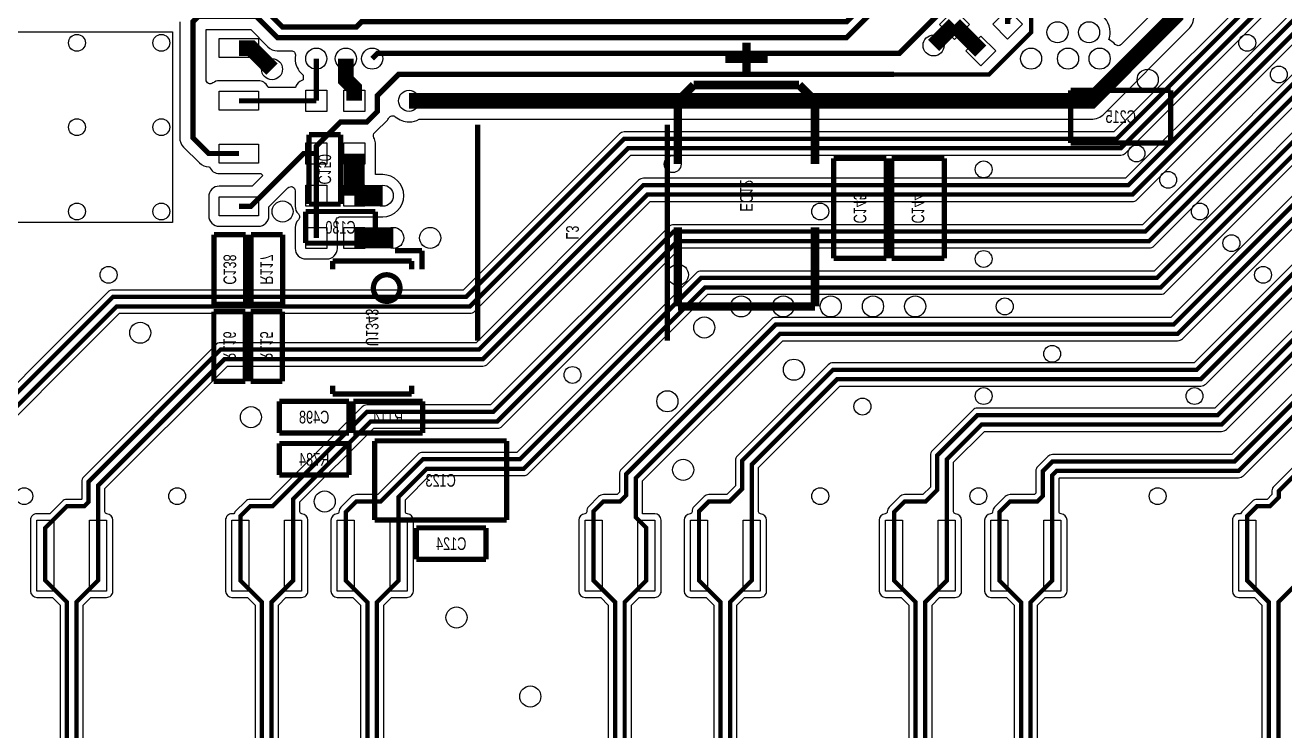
# Model space of a CAD drawing. Extents: x 208 to 378, y -7 to 113.
# Drawn here: x 223.8 to 254.14, y 36.64 to 53.64 of the extents above; entities that cross this region are included whole.
import ezdxf
from ezdxf.enums import TextEntityAlignment as Align

# ---------------------------------------------------------------- set-up
doc = ezdxf.new("R2010")
doc.units = 0
for name, color, linetype in [('ET_TOP', 80, 'CONTINUOUS'), ('PG_SILKSCREEN_BOTTOM', 142, 'CONTINUOUS'), ('PIN_TOP', 141, 'CONTINUOUS'), ('RD_ASSEMBLY_BOTTOM', 212, 'CONTINUOUS'), ('VC_TOP', 43, 'CONTINUOUS')]:
    doc.layers.add(name, color=color, linetype=linetype)

msp = doc.modelspace()

# ---------------------------------------------------------------- linework, layer by layer
at = {"layer": 'ET_TOP'}
for points, const_width in [([(225.552, 40.859964), (225.552, 42.545), (228.6, 45.593), (234.823, 45.593), (238.7854, 49.5554), (250.4694, 49.5554), (255.3716, 54.4576), (255.3716, 55.3466), (255.651, 55.626), (255.651, 57.917334), (256.159, 58.42508), (256.159, 58.928), (255.924304, 59.162696), (255.924304, 59.640216), (255.604518, 59.960002)], 0.10414), ([(230.251, 40.859964), (230.251, 42.221658), (232.123742, 44.0944), (235.171742, 44.0944), (239.515142, 48.4378), (250.8758, 48.4378), (256.413, 53.975), (256.413, 57.680098), (256.59334, 57.860438), (256.59334, 59.436254), (256.254504, 59.77509), (256.254504, 59.960002)], 0.10414), ([(241.3, 40.859964), (241.3, 43.053), (243.3574, 45.1104), (252.1204, 45.1104), (259.9436, 52.9336), (259.9436, 54.7624), (257.8862, 56.8198), (257.8862, 59.424062), (257.619246, 59.691016), (257.610102, 59.691016), (257.554476, 59.746642), (257.554476, 59.960002)], 0.10414), ([(248.454672, 59.310016), (248.454672, 59.097672), (248.332244, 58.975244), (248.324116, 58.975244), (248.139458, 58.790586), (248.139458, 58.274458), (243.586, 53.721), (231.902, 53.721), (231.775, 53.594), (229.997, 53.594), (229.489, 54.102), (221.361, 54.102), (221.144084, 53.885084), (221.144084, 53.086)], 0.127), ([(255.604518, 59.310016), (255.604518, 59.15914), (255.9304, 58.833258), (255.9304, 58.519822), (255.4224, 58.012076), (255.4224, 55.720742), (255.143, 55.441342), (255.143, 54.552342), (250.374658, 49.784), (238.690658, 49.784), (234.728258, 45.8216), (228.505258, 45.8216), (225.3234, 42.639742), (225.3234, 42.15384), (225.21926, 42.0497), (224.8027, 42.0497), (224.282, 41.529), (224.282, 40.859964)], 0.10414), ([(256.254504, 59.310016), (256.36474, 59.200034), (256.36474, 57.95518), (256.1844, 57.77484), (256.1844, 54.069742), (250.781058, 48.6664), (239.4204, 48.6664), (235.077, 44.323), (232.029, 44.323), (229.7557, 42.0497), (229.218998, 42.0497), (228.981, 41.811702), (228.981, 40.859964)], 0.10414), ([(232.791, 40.859964), (232.791, 42.272458), (233.469942, 42.9514), (235.806742, 42.9514), (240.175542, 47.3202), (251.1552, 47.3202), (257.2766, 53.4416), (257.2766, 58.73496), (256.90449, 59.106816), (256.90449, 59.310016)], 0.10414), ([(240.03, 40.859964), (240.03, 41.926002), (240.267998, 42.164), (240.7666, 42.164), (241.0714, 42.4688), (241.0714, 43.147742), (243.262658, 45.339), (252.025658, 45.339), (259.715, 53.028342), (259.715, 54.667658), (257.6576, 56.725058), (257.6576, 59.207146), (257.554476, 59.310016)], 0.10414), ([(245.999, 40.859964), (245.999, 43.18), (246.8372, 44.0182), (252.621542, 44.0182), (260.985, 52.381658), (260.985, 55.118), (258.519676, 57.583324), (258.519676, 58.995056), (258.204716, 59.310016), (258.204462, 59.310016)], 0.10414), ([(248.539, 40.859964), (248.539, 42.79646), (248.64314, 42.9006), (253.027942, 42.9006), (262.001, 51.873658), (262.001, 55.441342), (259.1816, 58.260742), (259.1816, 58.656474), (259.174742, 58.663078), (259.174742, 58.834528), (258.8133, 59.196224), (258.8133, 59.268868), (258.854702, 59.310016)], 0.10414), ([(228.943916, 50.546), (228.219, 50.546), (227.838, 50.927), (227.838, 53.721), (227.965, 53.848), (229.362, 53.848), (229.87, 53.34), (243.586, 53.34), (248.454672, 58.208672), (248.454672, 58.66003)], 0.127), ([(231.521, 40.859964), (231.521, 41.91), (231.775, 42.164), (232.3592, 42.164), (233.3752, 43.18), (235.712, 43.18), (240.0808, 47.5488), (251.060458, 47.5488), (257.048, 53.536342), (257.048, 58.516774), (256.90449, 58.66003)], 0.10414), ([(258.204462, 58.66003), (258.204716, 58.66003), (258.291076, 58.57367), (258.291076, 57.488836), (260.7564, 55.023258), (260.7564, 52.4764), (252.5268, 44.2468), (246.742458, 44.2468), (245.7704, 43.274742), (245.7704, 42.4434), (245.491, 42.164), (244.983, 42.164), (244.729, 41.91), (244.729, 40.859964)], 0.10414), ([(258.854702, 58.66003), (258.953, 58.561732), (258.953, 58.166), (261.7724, 55.3466), (261.7724, 51.9684), (252.9332, 43.1292), (248.548398, 43.1292), (248.3104, 42.891202), (248.3104, 42.29354), (248.18086, 42.164), (247.523, 42.164), (247.269, 41.91), (247.269, 40.859964)], 0.10414), ([(221.742, 40.859964), (221.742, 41.529), (221.8944, 41.6814), (221.8944, 43.0784), (225.9076, 47.0916), (234.41787, 47.0916), (238.22787, 50.9016), (250.095258, 50.9016), (254, 54.806342), (254, 56.3626), (254.254, 56.6166), (254.6223, 56.6166), (254.72644, 56.72074), (254.72644, 56.84266)], 0.10414), ([(223.012, 40.859964), (223.012, 41.91), (222.758, 42.164), (222.504, 42.164), (222.123, 42.545), (222.123, 42.983658), (226.002342, 46.863), (234.512358, 46.863), (238.322358, 50.673), (250.19, 50.673), (254.2286, 54.7116), (254.2286, 56.267858), (254.348742, 56.388), (254.6223, 56.388), (254.72644, 56.28386), (254.72644, 56.16194)], 0.10414), ([(248.735342, 55.822342), (248.735342, 55.060342), (247.465342, 53.790342), (247.465342, 53.663342)], 0.127), ([(233.045, 51.816), (249.474228, 51.816), (251.5108, 53.852572), (251.5108, 54.737)], 0.381), ([(238.76, 40.859964), (238.76, 41.529), (238.506, 41.783), (238.506, 42.729658), (241.978942, 46.2026), (251.5616, 46.2026), (258.826, 53.467), (258.826, 54.372002), (258.588002, 54.61), (258.16814, 54.61), (258.064, 54.71414), (258.064, 54.83606)], 0.10414), ([(258.064, 54.15534), (258.064, 54.27726), (258.16814, 54.3814), (258.49326, 54.3814), (258.5974, 54.27726), (258.5974, 53.561742), (251.466858, 46.4312), (241.8842, 46.4312), (238.2774, 42.8244), (238.2774, 42.3164), (238.125, 42.164), (237.727998, 42.164), (237.49, 41.926002), (237.49, 40.859964)], 0.10414), ([(246.183658, 53.651658), (245.6815, 53.1495)], 0.381), ([(246.818658, 53.016658), (246.183658, 53.651658)], 0.381), ([(229.743, 52.578), (229.235, 53.086), (228.943916, 53.086)], 0.381), ([(230.8098, 51.816), (230.8098, 52.832)], 0.127), ([(231.7242, 51.816), (231.7242, 52.1208), (231.521, 52.324), (231.521, 52.832)], 0.381), ([(228.943916, 51.816), (230.8098, 51.816)], 0.127), ([(231.7242, 49.53), (231.7242, 50.546)], 0.508), ([(228.943916, 49.276), (229.235, 49.276), (230.505, 50.546), (230.8098, 50.546)], 0.127), ([(230.8098, 50.546), (230.8098, 49.53)], 0.127), ([(232.41, 49.53), (231.7242, 49.53)], 0.508), ([(230.8098, 48.514), (230.8098, 49.53)], 0.127), ([(231.7242, 48.514), (232.664, 48.514)], 0.508), ([(224.282, 40.859964), (224.282, 40.259), (224.8027, 39.7383), (224.8027, 35.1917), (224.282, 34.671), (224.282, 34.070036)], 0.10414), ([(225.552, 40.859964), (225.552, 40.259), (225.0313, 39.7383), (225.0313, 35.1917), (225.552, 34.671), (225.552, 34.070036)], 0.10414), ([(228.981, 40.859964), (228.981, 40.259), (229.5017, 39.7383), (229.5017, 35.1917), (228.981, 34.671), (228.981, 34.070036)], 0.10414), ([(230.251, 40.859964), (230.251, 40.259), (229.7303, 39.7383), (229.7303, 35.1917), (230.251, 34.671), (230.251, 34.070036)], 0.10414), ([(231.521, 40.859964), (231.521, 40.259), (232.0417, 39.7383), (232.0417, 35.1917), (231.521, 34.671), (231.521, 34.070036)], 0.10414), ([(232.791, 40.859964), (232.791, 40.259), (232.2703, 39.7383), (232.2703, 35.1917), (232.791, 34.671), (232.791, 34.070036)], 0.10414), ([(237.49, 40.859964), (237.49, 40.259), (238.0107, 39.7383), (238.0107, 35.1917), (237.49, 34.671), (237.49, 34.070036)], 0.10414), ([(238.76, 40.859964), (238.76, 40.259), (238.2393, 39.7383), (238.2393, 35.1917), (238.76, 34.671), (238.76, 34.070036)], 0.10414), ([(240.03, 40.859964), (240.03, 40.259), (240.5507, 39.7383), (240.5507, 35.1917), (240.03, 34.671), (240.03, 34.070036)], 0.10414), ([(241.3, 40.859964), (241.3, 40.259), (240.7793, 39.7383), (240.7793, 35.1917), (241.3, 34.671), (241.3, 34.070036)], 0.10414), ([(244.729, 40.859964), (244.729, 40.259), (245.2497, 39.7383), (245.2497, 35.1917), (244.729, 34.671), (244.729, 34.070036)], 0.10414), ([(245.999, 40.859964), (245.999, 40.259), (245.4783, 39.7383), (245.4783, 35.1917), (245.999, 34.671), (245.999, 34.070036)], 0.10414), ([(247.269, 40.859964), (247.269, 40.259), (247.7897, 39.7383), (247.7897, 35.1917), (247.269, 34.671), (247.269, 34.070036)], 0.10414), ([(248.539, 40.859964), (248.539, 40.259), (248.0183, 39.7383), (248.0183, 35.1917), (248.539, 34.671), (248.539, 34.070036)], 0.10414), ([(253.238, 40.859964), (253.238, 40.259), (253.7587, 39.7383), (253.7587, 35.1917), (253.238, 34.671), (253.238, 34.070036)], 0.10414), ([(254.508, 40.859964), (254.508, 40.259), (253.9873, 39.7383), (253.9873, 35.1917), (254.508, 34.671), (254.508, 34.070036)], 0.10414)]:
    msp.add_lwpolyline(points, dxfattribs=dict(at, const_width=const_width))
for points, format in [([(232.156, 52.832, 0.127, 0.127, 0), (232.283, 52.959, 0.127, 0.127, 0), (244.856, 52.959, 0.127, 0.127, 0), (248.285, 56.388, 0.127, 0.127, 0), (248.285, 56.896, 0.127, 0.127, 0), (248.972832, 57.583832, 0.127, 0.127, 0), (248.972832, 58.234072, 0.127, 0.127, 0), (249.428, 58.68924, 0.127, 0.127, 0), (249.428, 59.182, 0.1016, 0.1016, 0), (249.428, 59.436, 0.1016, 0.1016, 0), (249.754644, 59.762644, 0.1016, 0.1016, 0), (249.754644, 59.960002, 0.1016, 0.1016, 0)], "xyseb"), ([(259.504688, 59.310016, 0.1016, 0.1016, 0), (259.716524, 59.522106, 0.1016, 0.1016, 0), (259.872988, 59.522106, 0.1016, 0.1016, 0), (259.969, 59.426094, 0.10414, 0.10414, 0), (260.2484, 59.146694, 0.10414, 0.10414, 0), (260.2484, 58.2676, 0.10414, 0.10414, 0), (262.7884, 55.7276, 0.10414, 0.10414, 0), (262.7884, 51.2064, 0.10414, 0.10414, 0), (258.4704, 46.8884, 0.10414, 0.10414, 0), (258.4704, 45.052742, 0.10414, 0.10414, 0), (257.842258, 44.4246, 0.10414, 0.10414, 0), (256.0066, 44.4246, 0.10414, 0.10414, 0), (254, 42.418, 0.10414, 0.10414, 0), (254, 42.2656, 0.10414, 0.10414, 0), (253.7841, 42.0497, 0.10414, 0.10414, 0), (253.475998, 42.0497, 0.10414, 0.10414, 0), (253.238, 41.811702, 0.10414, 0.10414, 0), (253.238, 40.859964, 0.10414, 0.10414, 0)], "xyseb"), ([(230.8098, 50.546, 0.127, 0.127, 0), (230.8098, 50.7238, 0.127, 0.127, 0), (231.394, 51.308, 0.127, 0.127, 0), (232.029, 51.308, 0.127, 0.127, 0), (232.283, 51.562, 0.127, 0.127, 0), (232.283, 51.943, 0.127, 0.127, 0), (232.791, 52.451, 0.127, 0.127, 0), (244.729, 52.451, 0.1016, 0.1016, 0), (247.015, 52.451, 0.1016, 0.1016, 0), (248.031, 53.467, 0.1016, 0.1016, 0), (248.031, 53.848, 0.1016, 0.1016, 0), (249.301, 55.118, 0.1016, 0.1016, 0), (249.301, 56.642, 0.1016, 0.1016, 0), (250.40463, 57.74563, 0.1016, 0.1016, 0), (250.40463, 59.310016, 0.1016, 0.1016, 0)], "xyseb"), ([(253.834392, 54.874922), (250.026678, 51.067208), (238.22787, 51.067208, 0.198958), (238.110776, 51.018694), (234.34929, 47.257208), (225.9076, 47.257208, 0.198958), (225.790506, 47.208694), (221.777306, 43.195494, 0.198958)], "xyb"), ([(222.656908, 35.26028), (222.656908, 39.66972), (222.83928, 39.852092), (223.216978, 39.852092, 0.414701), (223.369632, 40.005), (223.369632, 41.714928, 0.397777), (223.22536, 41.867582, -0.387658), (223.177354, 41.91635, 0.188978), (223.129094, 42.027094), (222.875094, 42.281094, 0.198958), (222.758, 42.329608), (222.57258, 42.329608), (222.288608, 42.61358), (222.288608, 42.915078), (226.070922, 46.697392), (234.512358, 46.697392, 0.198958), (234.629452, 46.745906), (238.390938, 50.507392), (250.19, 50.507392, 0.198958), (250.307094, 50.555906), (254.345694, 54.594506, 0.198958)], "xyb"), ([(254.977392, 54.620922), (250.306078, 49.949608), (238.690658, 49.949608, 0.198958), (238.573564, 49.901094), (234.659678, 45.987208), (228.505258, 45.987208, 0.198958), (228.388164, 45.938694), (225.206306, 42.756836, 0.198958), (225.157792, 42.639742), (225.157792, 42.22242), (225.15068, 42.215308), (224.8027, 42.215308, 0.198958), (224.685606, 42.166794), (224.386648, 41.867836), (224.077022, 41.867836, 0.414701), (223.924368, 41.714928), (223.924368, 40.005, 0.413727), (224.077022, 39.852092), (224.45472, 39.852092), (224.637092, 39.66972), (224.637092, 35.26028)], "xyb"), ([(225.196908, 35.26028), (225.196908, 39.66972), (225.37928, 39.852092), (225.756978, 39.852092, 0.414701), (225.909632, 40.005), (225.909632, 41.714928, 0.397777), (225.76536, 41.867582, -0.396676), (225.717608, 41.918128), (225.717608, 42.47642), (228.66858, 45.427392), (234.823, 45.427392, 0.198958), (234.940094, 45.475906), (238.85398, 49.389792), (250.4694, 49.389792, 0.198958), (250.586494, 49.438306), (255.488694, 54.340506, 0.198958)], "xyb"), ([(256.018792, 54.138322), (250.712478, 48.832008), (239.4204, 48.832008, 0.198958), (239.303306, 48.783494), (235.00842, 44.488608), (232.029, 44.488608, 0.198958), (231.911906, 44.440094), (229.68712, 42.215308), (229.218998, 42.215308, 0.198958), (229.101904, 42.166794), (228.863906, 41.928796, 0.067348), (228.836982, 41.89349), (228.822504, 41.867836), (228.776022, 41.867836, 0.414701), (228.623368, 41.714928), (228.623368, 40.005, 0.413727), (228.776022, 39.852092), (229.15372, 39.852092), (229.336092, 39.66972), (229.336092, 35.26028)], "xyb"), ([(227.519992, 53.721), (227.519992, 50.927, 0.198912), (227.61321, 50.70221), (227.99421, 50.32121, 0.198912), (228.219, 50.227992), (228.235764, 50.227992, 0.31262), (228.474016, 50.062892), (229.413816, 50.062892, 0.031532), (229.44582, 50.064924), (229.470458, 50.068226), (229.524052, 50.014632), (229.268528, 49.759108), (228.474016, 49.759108, 0.414214), (228.219508, 49.5046), (228.219508, 49.0474, 0.414214), (228.474016, 48.792892), (229.413816, 48.792892, 0.414214), (229.668324, 49.0474), (229.668324, 49.259744), (230.12781, 49.71923, -0.668012), (230.301292, 49.647602), (230.301292, 49.276, 0.20129), (230.377492, 49.09439, -0.419707), (230.377492, 48.949356, 0.201116), (230.301292, 48.768), (230.301292, 48.26, 0.414214), (230.5558, 48.005492), (231.0638, 48.005492, 0.414214), (231.318308, 48.26), (231.318308, 48.768, 0.110554), (231.293924, 48.876458, -0.550031), (231.385618, 49.021492), (232.41, 49.021492, 1), (232.41, 50.038508), (232.232708, 50.038508), (232.232708, 50.8, 0.13098), (232.198926, 50.926746, -0.37313), (232.22458, 51.057302, 0.030732), (232.25379, 51.08321), (232.50779, 51.33721, 0.066413), (232.558844, 51.404012, -0.471169), (232.713276, 51.430682, 0.179686), (233.045, 51.307492), (233.045508, 51.307492, 0.126835), (233.29138, 51.370992), (249.474228, 51.370992, 0.198913), (249.78868, 51.501548), (251.825252, 53.53812, 0.198913), (251.955808, 53.852572)], "xyb"), ([(229.895908, 35.26028), (229.895908, 39.66972), (230.07828, 39.852092), (230.455978, 39.852092, 0.414701), (230.608632, 40.005), (230.608632, 41.714928, 0.397777), (230.46436, 41.867582, -0.396676), (230.416608, 41.918128), (230.416608, 42.153078), (232.192322, 43.928792), (235.171742, 43.928792, 0.198958), (235.288836, 43.977306), (239.583722, 48.272192), (250.8758, 48.272192, 0.198958), (250.992894, 48.320706), (256.530094, 53.857906, 0.198958)], "xyb"), ([(256.882392, 53.604922), (250.991878, 47.714408), (240.0808, 47.714408, 0.198958), (239.963706, 47.665894), (235.64342, 43.345608), (233.3752, 43.345608, 0.198958), (233.258106, 43.297094), (232.29062, 42.329608), (231.775, 42.329608, 0.198958), (231.657906, 42.281094), (231.403906, 42.027094, 0.188978), (231.355646, 41.91635, -0.387658), (231.30764, 41.867582, 0.397777), (231.163368, 41.714928), (231.163368, 40.005, 0.413727), (231.316022, 39.852092), (231.69372, 39.852092), (231.876092, 39.66972), (231.876092, 35.26028)], "xyb"), ([(258.431792, 53.630322), (251.398278, 46.596808), (241.8842, 46.596808, 0.198958), (241.767106, 46.548294), (238.160306, 42.941494, 0.198958), (238.111792, 42.8244), (238.111792, 42.38498), (238.05642, 42.329608), (237.727998, 42.329608, 0.198958), (237.610904, 42.281094), (237.372906, 42.043096, 0.198958), (237.324392, 41.926002), (237.324392, 41.918128, -0.396676), (237.27664, 41.867582, 0.397777), (237.132368, 41.714928), (237.132368, 40.005, 0.413727), (237.285022, 39.852092), (237.66272, 39.852092), (237.845092, 39.66972), (237.845092, 35.26028)], "xyb"), ([(232.435908, 35.26028), (232.435908, 39.66972), (232.61828, 39.852092), (232.995978, 39.852092, 0.414701), (233.148632, 40.005), (233.148632, 41.714928, 0.397777), (233.00436, 41.867582, -0.396676), (232.956608, 41.918128), (232.956608, 42.203878), (233.538522, 42.785792), (235.806742, 42.785792, 0.198958), (235.923836, 42.834306), (240.244122, 47.154592), (251.1552, 47.154592, 0.198958), (251.272294, 47.203106), (257.393694, 53.324506, 0.198958)], "xyb"), ([(238.404908, 35.26028), (238.404908, 39.66972), (238.58728, 39.852092), (238.964978, 39.852092, 0.414701), (239.117632, 40.005), (239.117632, 41.714928, 0.413727), (238.964978, 41.867836), (238.671608, 41.867836), (238.671608, 42.661078), (242.047522, 46.036992), (251.5616, 46.036992, 0.198958), (251.678694, 46.085506), (258.943094, 53.349906, 0.198958)], "xyb"), ([(259.549392, 53.096922), (251.957078, 45.504608), (243.262658, 45.504608, 0.198958), (243.145564, 45.456094), (240.954306, 43.264836, 0.198958), (240.905792, 43.147742), (240.905792, 42.53738), (240.69802, 42.329608), (240.267998, 42.329608, 0.198958), (240.150904, 42.281094), (239.912906, 42.043096, 0.198958), (239.864392, 41.926002), (239.864392, 41.918128, -0.396676), (239.81664, 41.867582, 0.397777), (239.672368, 41.714928), (239.672368, 40.005, 0.413727), (239.825022, 39.852092), (240.20272, 39.852092), (240.385092, 39.66972), (240.385092, 35.26028)], "xyb"), ([(240.944908, 35.26028), (240.944908, 39.66972), (241.12728, 39.852092), (241.504978, 39.852092, 0.414701), (241.657632, 40.005), (241.657632, 41.714928, 0.397777), (241.51336, 41.867582, -0.396676), (241.465608, 41.918128), (241.465608, 42.98442), (243.42598, 44.944792), (252.1204, 44.944792, 0.198958), (252.237494, 44.993306), (260.060694, 52.816506, 0.198958)], "xyb"), ([(260.590792, 52.54498), (252.45822, 44.412408), (246.742458, 44.412408, 0.198958), (246.625364, 44.363894), (245.653306, 43.391836, 0.198958), (245.604792, 43.274742), (245.604792, 42.51198), (245.42242, 42.329608), (244.983, 42.329608, 0.198958), (244.865906, 42.281094), (244.611906, 42.027094, 0.188978), (244.563646, 41.91635, -0.387658), (244.51564, 41.867582, 0.397777), (244.371368, 41.714928), (244.371368, 40.005, 0.413727), (244.524022, 39.852092), (244.90172, 39.852092), (245.084092, 39.66972), (245.084092, 35.26028)], "xyb"), ([(245.643908, 35.26028), (245.643908, 39.66972), (245.82628, 39.852092), (246.203978, 39.852092, 0.414701), (246.356632, 40.005), (246.356632, 41.714928, 0.397777), (246.21236, 41.867582, -0.396676), (246.164608, 41.918128), (246.164608, 43.11142), (246.90578, 43.852592), (252.621542, 43.852592, 0.198958), (252.738636, 43.901106), (261.102094, 52.264564, 0.198958)], "xyb"), ([(261.606792, 52.03698), (252.86462, 43.294808), (248.548398, 43.294808, 0.198958), (248.431304, 43.246294), (248.193306, 43.008296, 0.198958), (248.144792, 42.891202), (248.144792, 42.36212), (248.11228, 42.329608), (247.523, 42.329608, 0.198958), (247.405906, 42.281094), (247.151906, 42.027094, 0.188978), (247.103646, 41.91635, -0.387658), (247.05564, 41.867582, 0.397777), (246.911368, 41.714928), (246.911368, 40.005, 0.413727), (247.064022, 39.852092), (247.44172, 39.852092), (247.624092, 39.66972), (247.624092, 35.26028)], "xyb"), ([(248.183908, 35.26028), (248.183908, 39.66972), (248.36628, 39.852092), (248.743978, 39.852092, 0.414701), (248.896632, 40.005), (248.896632, 41.714928, 0.397777), (248.75236, 41.867582, -0.396676), (248.704608, 41.918128), (248.704608, 42.72788), (248.71172, 42.734992), (253.027942, 42.734992, 0.198958), (253.145036, 42.783506), (262.118094, 51.756564, 0.198958)], "xyb"), ([(255.889506, 44.541694), (253.882906, 42.535094, 0.198958), (253.834392, 42.418), (253.834392, 42.33418), (253.71552, 42.215308), (253.475998, 42.215308, 0.198958), (253.358904, 42.166794), (253.120906, 41.928796, 0.067348), (253.093982, 41.89349), (253.079504, 41.867836), (253.033022, 41.867836, 0.414701), (252.880368, 41.714928), (252.880368, 40.005, 0.413727), (253.033022, 39.852092), (253.41072, 39.852092), (253.593092, 39.66972), (253.593092, 35.26028)], "xyb")]:
    msp.add_lwpolyline(points, format=format, dxfattribs=at)
for points in [[(250.423426, 55.067708, 0.020251), (250.444, 55.066692), (250.952, 55.066692), (250.952508, 55.066946, -0.438854), (251.003054, 55.011828, 0.020478), (251.002292, 54.991), (251.002292, 54.483, 0.182637), (251.065792, 54.314598), (251.065792, 54.036722), (250.2027, 53.17363, -0.426321), (250.056142, 53.176424, 0.093725), (249.904504, 53.2892, 0.089522), (249.936508, 53.467, 0.31733), (249.598434, 53.946044, -0.551086), (249.560842, 54.113684), (249.59945, 54.152292), (250.063, 54.152292, 0.414214), (250.317508, 54.4068), (250.317508, 54.9148, 0.036338), (250.314714, 54.95163, -0.482344)], [(228.156008, 53.529992), (229.230428, 53.529992), (229.64521, 53.11521, 0.198912), (229.87, 53.021992), (230.206042, 53.021992, -0.45809), (230.306626, 52.90566, 0.036356), (230.301292, 52.832, 0.216006), (230.47452, 52.44973), (230.491792, 52.43449), (230.491792, 52.318666), (230.460296, 52.305966, 0.203135), (230.319834, 52.165504), (230.307134, 52.134008), (229.6541, 52.134008), (229.639876, 52.16144, 0.280531), (229.413816, 52.299108), (228.474016, 52.299108, 0.164892), (228.31933, 52.24653, -0.621297), (228.156008, 52.327048)]]:
    msp.add_lwpolyline(points, format="xyb", close=True, dxfattribs=at)
at = {"layer": 'PG_SILKSCREEN_BOTTOM'}
for points, const_width in [([(241.173, 52.451), (241.173, 53.213)], 0.2032), ([(240.665, 52.832), (241.681, 52.832)], 0.2032), ([(239.522, 51.816), (239.903, 52.197)], 0.2032), ([(239.903, 52.197), (242.443, 52.197)], 0.2032), ([(242.443, 52.197), (242.824, 51.816)], 0.2032), ([(239.522, 50.292), (239.522, 51.816)], 0.2032), ([(242.824, 51.816), (242.824, 50.292)], 0.2032), ([(248.9835, 52.07), (248.9835, 50.8)], 0.127), ([(251.3965, 52.07), (248.9835, 52.07)], 0.127), ([(251.3965, 50.8), (251.3965, 52.07)], 0.127), ([(234.696, 46.041056), (234.696, 51.240944)], 0.127), ([(239.268, 46.041056), (239.268, 51.240944)], 0.127), ([(230.632, 51.0032), (231.394, 51.0032)], 0.127), ([(230.632, 49.3268), (230.632, 51.0032)], 0.127), ([(231.394, 51.0032), (231.394, 49.3268)], 0.127), ([(248.9835, 50.8), (251.3965, 50.8)], 0.127), ([(244.544088, 50.433224), (243.274088, 50.433224)], 0.127), ([(243.274088, 50.433224), (243.274088, 48.020224)], 0.127), ([(244.544088, 48.020224), (244.544088, 50.433224)], 0.127), ([(245.941088, 50.433224), (244.671088, 50.433224)], 0.127), ([(244.671088, 50.433224), (244.671088, 48.020224)], 0.127), ([(245.941088, 48.020224), (245.941088, 50.433224)], 0.127), ([(230.5558, 49.149), (232.2322, 49.149)], 0.127), ([(230.5558, 48.387), (230.5558, 49.149)], 0.127), ([(231.394, 49.3268), (230.632, 49.3268)], 0.127), ([(232.2322, 49.149), (232.2322, 48.387)], 0.127), ([(239.522, 48.768), (239.522, 46.863)], 0.2032), ([(242.824, 46.863), (242.824, 48.768)], 0.2032), ([(228.346, 48.5902), (229.108, 48.5902)], 0.127), ([(228.346, 46.9138), (228.346, 48.5902)], 0.127), ([(229.108, 48.5902), (229.108, 46.9138)], 0.127), ([(229.235, 48.5902), (229.997, 48.5902)], 0.127), ([(229.235, 46.9138), (229.235, 48.5902)], 0.127), ([(229.997, 48.5902), (229.997, 46.9138)], 0.127), ([(232.2322, 48.387), (230.5558, 48.387)], 0.127), ([(233.355896, 48.205136), (232.70591, 48.205136)], 0.127), ([(233.355896, 47.755048), (233.355896, 48.205136)], 0.127), ([(231.20604, 47.755048), (231.20604, 47.954946)], 0.127), ([(231.20604, 47.954946), (233.10596, 47.954946)], 0.127), ([(233.10596, 47.954946), (233.10596, 47.755048)], 0.127), ([(243.274088, 48.020224), (244.544088, 48.020224)], 0.127), ([(244.671088, 48.020224), (245.941088, 48.020224)], 0.127), ([(228.34092, 46.73346), (229.10292, 46.73346)], 0.127), ([(228.34092, 45.05706), (228.34092, 46.73346)], 0.127), ([(229.108, 46.9138), (228.346, 46.9138)], 0.127), ([(229.10292, 46.73346), (229.10292, 45.05706)], 0.127), ([(229.22992, 45.05706), (229.22992, 46.73346)], 0.127), ([(229.22992, 46.73346), (229.99192, 46.73346)], 0.127), ([(229.997, 46.9138), (229.235, 46.9138)], 0.127), ([(229.99192, 46.73346), (229.99192, 45.05706)], 0.127), ([(239.522, 46.863), (242.824, 46.863)], 0.2032), ([(229.10292, 45.05706), (228.34092, 45.05706)], 0.127), ([(229.99192, 45.05706), (229.22992, 45.05706)], 0.127), ([(231.20604, 44.954952), (231.20604, 44.755054)], 0.127), ([(233.10596, 44.755054), (233.10596, 44.954952)], 0.127), ([(229.9208, 44.577), (231.5972, 44.577)], 0.127), ([(229.9208, 43.815), (229.9208, 44.577)], 0.127), ([(231.20604, 44.755054), (233.10596, 44.755054)], 0.127), ([(231.5972, 44.577), (231.5972, 43.815)], 0.127), ([(231.6988, 44.577), (233.3752, 44.577)], 0.127), ([(231.6988, 43.815), (231.6988, 44.577)], 0.127), ([(233.3752, 44.577), (233.3752, 43.815)], 0.127), ([(231.5972, 43.815), (229.9208, 43.815)], 0.127), ([(233.3752, 43.815), (231.6988, 43.815)], 0.127), ([(229.9208, 43.561), (231.5972, 43.561)], 0.127), ([(229.9208, 42.799), (229.9208, 43.561)], 0.127), ([(231.5972, 43.561), (231.5972, 42.799)], 0.127), ([(232.2195, 43.6245), (235.3945, 43.6245)], 0.127), ([(232.2195, 41.7195), (232.2195, 43.6245)], 0.127), ([(235.3945, 43.6245), (235.3945, 41.7195)], 0.127), ([(231.5972, 42.799), (229.9208, 42.799)], 0.127), ([(235.3945, 41.7195), (232.2195, 41.7195)], 0.127), ([(233.2228, 41.529), (234.8992, 41.529)], 0.127), ([(233.2228, 40.767), (233.2228, 41.529)], 0.127), ([(234.8992, 41.529), (234.8992, 40.767)], 0.127), ([(234.8992, 40.767), (233.2228, 40.767)], 0.127)]:
    msp.add_lwpolyline(points, dxfattribs=dict(at, const_width=const_width))
at = {"layer": 'PG_SILKSCREEN_BOTTOM', "const_width": 0.127}
msp.add_lwpolyline([(232.826306, 47.30496, 1.000125), (232.185718, 47.30496, 0.999875), (232.826306, 47.30496)], format="xyb", dxfattribs=at)
at = {"layer": 'PIN_TOP'}
for points in [[(247.465342, 54.022552), (247.824552, 53.663342), (247.465342, 53.304132), (247.106132, 53.663342)], [(246.183658, 54.010868), (246.542868, 53.651658), (246.183658, 53.292448), (245.824448, 53.651658)], [(227.34397, 48.88103), (222.74403, 48.88103), (222.74403, 53.48097), (227.34397, 53.48097)], [(229.413816, 52.8574), (228.474016, 52.8574), (228.474016, 53.3146), (229.413816, 53.3146)], [(246.818658, 53.375868), (247.177868, 53.016658), (246.818658, 52.657448), (246.459448, 53.016658)], [(229.413816, 51.5874), (228.474016, 51.5874), (228.474016, 52.0446), (229.413816, 52.0446)], [(231.0638, 52.07), (231.0638, 51.562), (230.5558, 51.562), (230.5558, 52.07)], [(231.9782, 52.07), (231.9782, 51.562), (231.4702, 51.562), (231.4702, 52.07)], [(229.413816, 50.3174), (228.474016, 50.3174), (228.474016, 50.7746), (229.413816, 50.7746)], [(231.0638, 50.8), (231.0638, 50.292), (230.5558, 50.292), (230.5558, 50.8)], [(231.9782, 50.8), (231.9782, 50.292), (231.4702, 50.292), (231.4702, 50.8)], [(231.0638, 49.784), (231.0638, 49.276), (230.5558, 49.276), (230.5558, 49.784)], [(231.9782, 49.784), (231.9782, 49.276), (231.4702, 49.276), (231.4702, 49.784)], [(229.413816, 49.0474), (228.474016, 49.0474), (228.474016, 49.5046), (229.413816, 49.5046)], [(231.0638, 48.768), (231.0638, 48.26), (230.5558, 48.26), (230.5558, 48.768)], [(231.9782, 48.768), (231.9782, 48.26), (231.4702, 48.26), (231.4702, 48.768)], [(224.486978, 41.714928), (224.486978, 40.005), (224.077022, 40.005), (224.077022, 41.714928)], [(225.756978, 41.714928), (225.756978, 40.005), (225.347022, 40.005), (225.347022, 41.714928)], [(229.185978, 41.714928), (229.185978, 40.005), (228.776022, 40.005), (228.776022, 41.714928)], [(230.455978, 41.714928), (230.455978, 40.005), (230.046022, 40.005), (230.046022, 41.714928)], [(231.725978, 41.714928), (231.725978, 40.005), (231.316022, 40.005), (231.316022, 41.714928)], [(232.995978, 41.714928), (232.995978, 40.005), (232.586022, 40.005), (232.586022, 41.714928)], [(237.694978, 41.714928), (237.694978, 40.005), (237.285022, 40.005), (237.285022, 41.714928)], [(238.964978, 41.714928), (238.964978, 40.005), (238.555022, 40.005), (238.555022, 41.714928)], [(240.234978, 41.714928), (240.234978, 40.005), (239.825022, 40.005), (239.825022, 41.714928)], [(241.504978, 41.714928), (241.504978, 40.005), (241.095022, 40.005), (241.095022, 41.714928)], [(244.933978, 41.714928), (244.933978, 40.005), (244.524022, 40.005), (244.524022, 41.714928)], [(246.203978, 41.714928), (246.203978, 40.005), (245.794022, 40.005), (245.794022, 41.714928)], [(247.473978, 41.714928), (247.473978, 40.005), (247.064022, 40.005), (247.064022, 41.714928)], [(248.743978, 41.714928), (248.743978, 40.005), (248.334022, 40.005), (248.334022, 41.714928)], [(253.442978, 41.714928), (253.442978, 40.005), (253.033022, 40.005), (253.033022, 41.714928)]]:
    msp.add_lwpolyline(points, close=True, dxfattribs=at)
at = {"layer": 'VC_TOP'}
for centre, radius in [((248.666, 53.467), 0.254), ((249.428, 53.467), 0.254), ((225.044, 53.213), 0.2032), ((227.076, 53.213), 0.2032), ((253.238, 53.213), 0.2032), ((245.6815, 53.1495), 0.254), ((229.743, 52.578), 0.254), ((230.8098, 52.832), 0.254), ((231.521, 52.832), 0.254), ((232.156, 52.832), 0.254), ((248.031, 52.832), 0.254), ((248.92, 52.832), 0.254), ((249.682, 52.832), 0.254), ((250.839986, 52.324), 0.254), ((254, 52.451), 0.2032), ((233.045, 51.816), 0.254), ((225.044, 51.181), 0.2032), ((227.076, 51.181), 0.2032), ((250.571, 50.546), 0.2032), ((239.395, 50.292), 0.2032), ((246.888, 50.165), 0.2032), ((251.333, 49.911), 0.2032), ((232.41, 49.53), 0.254), ((225.044, 49.149), 0.2032), ((227.076, 49.149), 0.2032), ((229.997, 49.149), 0.254), ((242.951, 49.149), 0.2032), ((252.095, 49.149), 0.2032), ((232.664, 48.514), 0.254), ((233.553, 48.514), 0.254), ((252.857, 48.387), 0.2032), ((246.888, 48.006), 0.2032), ((225.806, 47.625), 0.2032), ((239.522, 47.625), 0.254), ((253.619, 47.625), 0.2032), ((241.046, 46.863), 0.254), ((242.062, 46.863), 0.254), ((243.205, 46.863), 0.254), ((244.221, 46.863), 0.254), ((245.237, 46.863), 0.254), ((247.396, 46.863), 0.2032), ((226.568, 46.228), 0.254), ((240.157, 46.355), 0.254), ((248.539, 45.72), 0.2032), ((242.316, 45.339), 0.254), ((236.982, 45.212), 0.2032), ((239.268, 44.577), 0.254), ((243.967, 44.45), 0.2032), ((246.888, 44.704), 0.2032), ((251.968, 44.704), 0.2032), ((229.235, 44.196), 0.254), ((239.649, 42.926), 0.254), ((223.774, 42.291), 0.2032), ((227.457, 42.291), 0.2032), ((242.951, 42.291), 0.2032), ((246.761, 42.291), 0.2032), ((251.079, 42.291), 0.2032), ((231.013, 42.164), 0.254), ((234.188, 39.37), 0.254), ((235.966, 37.465), 0.254)]:
    msp.add_circle(centre, radius, dxfattribs=at)

# ---------------------------------------------------------------- texts
at = {"layer": 'RD_ASSEMBLY_BOTTOM', "text_generation_flag": 2, "width": 0.75}
for s, p in [('C215', (250.19, 51.2826)), ('C130', (231.394, 48.6156)), ('C498', (230.759, 44.0436)), ('R114', (232.537, 44.0436)), ('R784', (230.759, 43.0276)), ('C123', (233.807, 42.5196)), ('C124', (234.061, 40.9956))]:
    msp.add_text(s, height=0.3048, dxfattribs=at).set_placement(p, align=Align.CENTER)
for s, p in [('C150', (230.8606, 50.165)), ('EC12', (241.0206, 49.53)), ('C145', (243.756688, 49.226724)), ('C144', (245.153688, 49.226724)), ('L3', (236.8296, 48.641)), ('C138', (228.5746, 47.752)), ('R117', (229.4636, 47.752)), ('U1343', (232.0036, 46.355)), ('R116', (228.56952, 45.89526)), ('R115', (229.45852, 45.89526))]:
    msp.add_text(s, height=0.3048, rotation=270, dxfattribs=at).set_placement(p, align=Align.CENTER)

doc.saveas('drawing.dxf')
